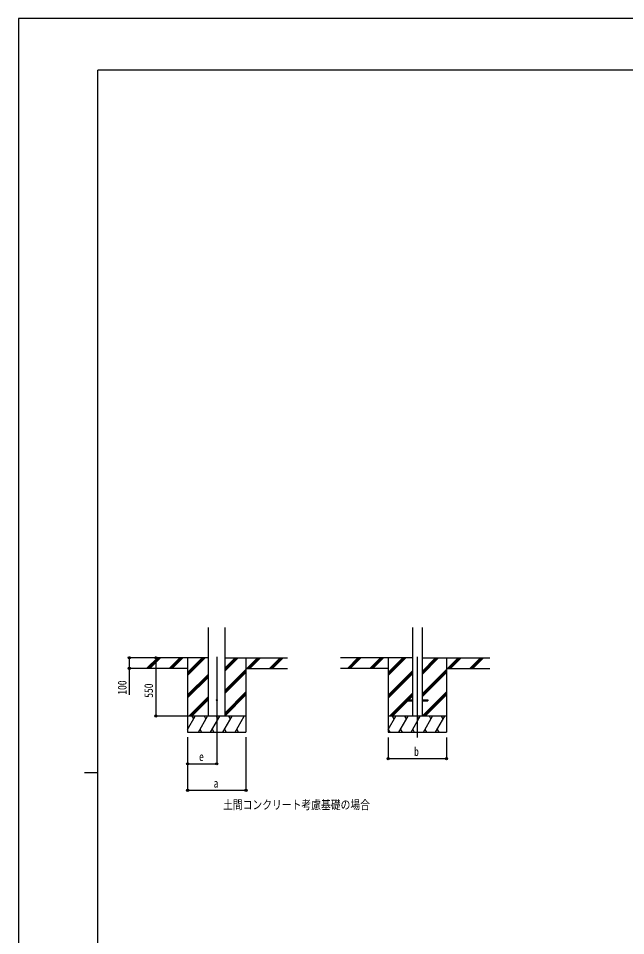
# Model space of a CAD drawing. Units: millimetres, scale not verified. Extents: x -10512 to 10512, y -7425 to 7425.
# Drawn here: x -10512 to -4785, y -1228 to 7425 of the extents above; entities that cross this region are included whole.
import ezdxf
from ezdxf.enums import TextEntityAlignment as Align

# ---------------------------------------------------------------- set-up
doc = ezdxf.new("R2010")
doc.units = ezdxf.units.MM
doc.header["$LTSCALE"] = 40
for name, color, linetype in [('0-2_USER1', 3, 'Continuous'), ('0-3_YKK_12', 2, 'Continuous'), ('0-4_YKK_13', 4, 'Continuous'), ('0-5_YKK_A1', 4, 'Continuous'), ('0-6_YKK_D', 6, 'Continuous'), ('0-7_YKK_ZWAK', 7, 'Continuous')]:
    doc.layers.add(name, color=color, linetype=linetype)
doc.styles.add('ＭＳ ゴシック', font='')
doc.styles.get('ＭＳ ゴシック').set_extended_font_data('MS Gothic')

msp = doc.modelspace()

# ---------------------------------------------------------------- linework, layer by layer
at = {"layer": '0-3_YKK_12'}
for p, q in [((-8641.06, 1402.57), (-8641.06, 643.36)), ((-6750.06, 1401.57), (-6750.06, 642.36))]:
    msp.add_line(p, q, dxfattribs=at)
at = {"layer": '0-4_YKK_13'}
for p, q in [((-6850.06, 996.86), (-6850.06, 987.86)), ((-6850.06, 996.86), (-6795.26, 996.86)), ((-6850.06, 987.86), (-6795.26, 987.86)), ((-6704.86, 996.86), (-6650.06, 996.86)), ((-6704.86, 987.86), (-6650.06, 987.86)), ((-6650.06, 996.86), (-6650.06, 987.86))]:
    msp.add_line(p, q, dxfattribs=at)
msp.add_circle((-8641.06, 993.36), 5, dxfattribs=at)
at = {"layer": '0-5_YKK_A1'}
for p, q in [((-8718.81, 843.36), (-8718.81, 1678.71)), ((-8563.31, 843.36), (-8563.31, 1678.71)), ((-6795.26, 1677.71), (-6795.26, 842.36)), ((-6704.86, 1677.71), (-6704.86, 842.36)), ((-8718.81, 1393.36), (-9367.01, 1393.36)), ((-9300.32, 1294.76), (-9201.73, 1393.36)), ((-9287.59, 1293.36), (-9187.58, 1393.36)), ((-9273.44, 1293.36), (-9173.44, 1393.36)), ((-9088.19, 1294.76), (-8989.59, 1393.36)), ((-9075.45, 1293.36), (-8975.45, 1393.36)), ((-9061.31, 1293.36), (-8961.31, 1393.36)), ((-8916.06, 1393.36), (-8916.06, 693.36)), ((-8916.06, 1226.48), (-8749.18, 1393.36)), ((-8916.06, 1240.62), (-8763.32, 1393.36)), ((-8916.06, 1254.76), (-8777.46, 1393.36)), ((-8563.31, 1270.86), (-8440.81, 1393.36)), ((-8563.31, 1285), (-8454.95, 1393.36)), ((-8563.31, 1299.15), (-8469.09, 1393.36)), ((-8563.31, 1393.36), (-7975.44, 1393.36)), ((-8366.06, 1393.36), (-8366.06, 693.36)), ((-8356.96, 1293.36), (-8256.96, 1393.36)), ((-8342.82, 1293.36), (-8242.82, 1393.36)), ((-8328.68, 1293.36), (-8228.68, 1393.36)), ((-8144.83, 1293.36), (-8044.83, 1393.36)), ((-8130.69, 1293.36), (-8030.69, 1393.36)), ((-8116.55, 1293.36), (-8016.55, 1393.36)), ((-6795.26, 1392.36), (-7476.01, 1392.36)), ((-7409.32, 1293.76), (-7310.73, 1392.36)), ((-7396.58, 1292.36), (-7296.58, 1392.36)), ((-7382.44, 1292.36), (-7282.44, 1392.36)), ((-7197.19, 1293.76), (-7098.59, 1392.36)), ((-7184.45, 1292.36), (-7084.45, 1392.36)), ((-7170.31, 1292.36), (-7070.31, 1392.36)), ((-7025.06, 1392.36), (-7025.06, 692.36)), ((-7025.06, 1225.48), (-6858.18, 1392.36)), ((-7025.06, 1239.62), (-6872.32, 1392.36)), ((-7025.06, 1253.76), (-6886.46, 1392.36)), ((-6704.86, 1237.31), (-6549.81, 1392.36)), ((-6704.86, 1251.45), (-6563.95, 1392.36)), ((-6704.86, 1265.6), (-6578.09, 1392.36)), ((-6704.86, 1392.36), (-6066.85, 1392.36)), ((-6475.06, 1392.36), (-6475.06, 692.36)), ((-6465.96, 1292.36), (-6365.96, 1392.36)), ((-6451.82, 1292.36), (-6351.82, 1392.36)), ((-6437.68, 1292.36), (-6337.68, 1392.36)), ((-6253.83, 1292.36), (-6153.83, 1392.36)), ((-6239.69, 1292.36), (-6139.69, 1392.36)), ((-6225.55, 1292.36), (-6125.54, 1392.36)), ((-8916.06, 1293.36), (-9367.01, 1293.36)), ((-8916.06, 1042.63), (-8718.81, 1239.88)), ((-8916.06, 1028.49), (-8718.81, 1225.74)), ((-8916.06, 1014.35), (-8718.81, 1211.6)), ((-8563.31, 1087.02), (-8366.06, 1284.26)), ((-8563.31, 1072.87), (-8366.06, 1270.12)), ((-8563.31, 1058.73), (-8366.06, 1255.98)), ((-8366.06, 1293.36), (-7975.44, 1293.36)), ((-7025.06, 1292.36), (-7476.01, 1292.36)), ((-7025.06, 1041.63), (-6795.26, 1271.43)), ((-7025.06, 1027.49), (-6795.26, 1257.29)), ((-7025.06, 1013.35), (-6795.26, 1243.15)), ((-6704.86, 1053.47), (-6475.06, 1283.26)), ((-6704.86, 1039.32), (-6475.06, 1269.12)), ((-6704.86, 1025.18), (-6475.06, 1254.98)), ((-6475.06, 1292.36), (-6066.85, 1292.36)), ((-8563.31, 874.89), (-8366.06, 1072.13)), ((-8563.31, 860.74), (-8366.06, 1057.99)), ((-8563.31, 846.6), (-8366.06, 1043.85)), ((-7012.2, 842.36), (-6795.26, 1059.3)), ((-6843.56, 996.86), (-6795.26, 1045.16)), ((-6703.83, 842.36), (-6475.06, 1071.13)), ((-6689.69, 842.36), (-6475.06, 1056.99)), ((-6675.55, 842.36), (-6475.06, 1042.85)), ((-8903.2, 843.36), (-8718.81, 1027.75)), ((-8889.06, 843.36), (-8718.81, 1013.61)), ((-8874.92, 843.36), (-8718.81, 999.47)), ((-6998.06, 842.36), (-6850.06, 990.36)), ((-6983.92, 842.36), (-6838.41, 987.86)), ((-6829.41, 996.86), (-6795.26, 1031.02)), ((-8366.06, 843.36), (-8916.06, 843.36)), ((-8916.06, 717.91), (-8843.63, 843.36)), ((-8858.63, 817.38), (-8873.63, 843.36)), ((-8814.76, 693.36), (-8728.16, 843.36)), ((-8743.16, 817.38), (-8758.16, 843.36)), ((-8699.29, 693.36), (-8612.69, 843.36)), ((-8627.69, 817.38), (-8642.69, 843.36)), ((-8583.82, 693.36), (-8497.22, 843.36)), ((-8512.22, 817.38), (-8527.22, 843.36)), ((-8468.35, 693.36), (-8381.75, 843.36)), ((-8411.75, 843.36), (-8411.75, 843.36)), ((-6475.06, 842.36), (-7025.06, 842.36)), ((-7025.06, 716.91), (-6952.63, 842.36)), ((-6967.63, 816.38), (-6982.63, 842.36)), ((-6923.76, 692.36), (-6837.16, 842.36)), ((-6852.16, 816.38), (-6867.16, 842.36)), ((-6808.29, 692.36), (-6721.69, 842.36)), ((-6736.69, 816.38), (-6751.69, 842.36)), ((-6692.82, 692.36), (-6606.22, 842.36)), ((-6621.22, 816.38), (-6636.22, 842.36)), ((-6577.35, 692.36), (-6490.75, 842.36)), ((-6505.75, 816.38), (-6520.75, 842.36)), ((-8916.06, 693.36), (-8366.06, 693.36)), ((-8799.76, 719.34), (-8784.77, 693.36)), ((-8684.29, 719.34), (-8669.3, 693.36)), ((-8568.82, 719.34), (-8553.82, 693.36)), ((-8453.35, 719.34), (-8438.35, 693.36)), ((-7025.06, 692.36), (-6475.06, 692.36)), ((-7024.23, 718.34), (-7009.23, 692.36)), ((-6908.76, 718.34), (-6893.76, 692.36)), ((-6793.29, 718.34), (-6778.29, 692.36)), ((-6677.82, 718.34), (-6662.82, 692.36)), ((-6562.35, 718.34), (-6547.35, 692.36))]:
    msp.add_line(p, q, dxfattribs=at)
at = {"layer": '0-6_YKK_D'}
for p, q in [((-9301.4, 1393.36), (-9467.06, 1393.36)), ((-9142.12, 1393.36), (-9217.06, 1393.36)), ((-9216.06, 1393.36), (-9216.06, 843.36)), ((-9301.4, 1293.36), (-9467.06, 1293.36)), ((-8917.06, 843.36), (-9217.06, 843.36)), ((-8916.06, 643.36), (-8916.06, 142.36)), ((-8916.06, 643.36), (-8916.06, 392.36)), ((-8641.06, 643.36), (-8641.06, 392.36)), ((-8366.06, 643.36), (-8366.06, 142.36)), ((-7025.06, 642.36), (-7025.06, 441.36)), ((-6475.06, 642.36), (-6475.06, 441.36)), ((-7025.06, 442.36), (-6475.06, 442.36)), ((-8916.06, 393.36), (-8641.06, 393.36)), ((-8916.06, 143.36), (-8366.06, 143.36))]:
    msp.add_line(p, q, dxfattribs=at)
msp.add_lwpolyline([(-9466.06, 1393.36), (-9466.06, 1293.36), (-9466.06, 1043.53)], dxfattribs=at)
for centre in [(-9466.06, 1393.36), (-9216.06, 1393.36), (-9466.06, 1293.36), (-9216.06, 843.36), (-7025.06, 442.36), (-6475.06, 442.36), (-8916.06, 393.36), (-8641.06, 393.36), (-8916.06, 143.36), (-8366.06, 143.36)]:
    msp.add_circle(centre, 10.62, dxfattribs=at)
at = {"layer": '0-7_YKK_ZWAK'}
for p, q in [((9737.55, 6937.5), (-9762.45, 6937.5)), ((-9762.45, -6312.5), (-9762.45, 6937.5)), ((-9887.45, 312.5), (-9762.45, 312.5))]:
    msp.add_line(p, q, dxfattribs=at)
msp.add_lwpolyline([(-10512.5, -7425), (10512.5, -7425), (10512.5, 7425), (-10512.5, 7425)], close=True, dxfattribs=at)

# ---------------------------------------------------------------- texts
at = {"layer": '0-2_USER1', "style": 'ＭＳ ゴシック', "width": 0.8}
msp.add_text('土間コンクリート考慮基礎の場合', height=82.48, dxfattribs=at).set_placement((-8582.14, -59.58), align=Align.BOTTOM_LEFT)
at = {"layer": '0-6_YKK_D', "style": 'ＭＳ ゴシック', "width": 0.8}
for s, p in [('100', (-9467.73, 1045.19)), ('550', (-9217.73, 1016.36))]:
    msp.add_text(s, height=82.48, rotation=90, dxfattribs=at).set_placement(p, align=Align.BOTTOM_LEFT)
for s, p in [('b', (-6780.06, 443.16)), ('e', (-8808.56, 395.03)), ('a', (-8671.06, 144.16))]:
    msp.add_text(s, height=82.48, dxfattribs=at).set_placement(p, align=Align.BOTTOM_LEFT)

doc.saveas('drawing.dxf')
